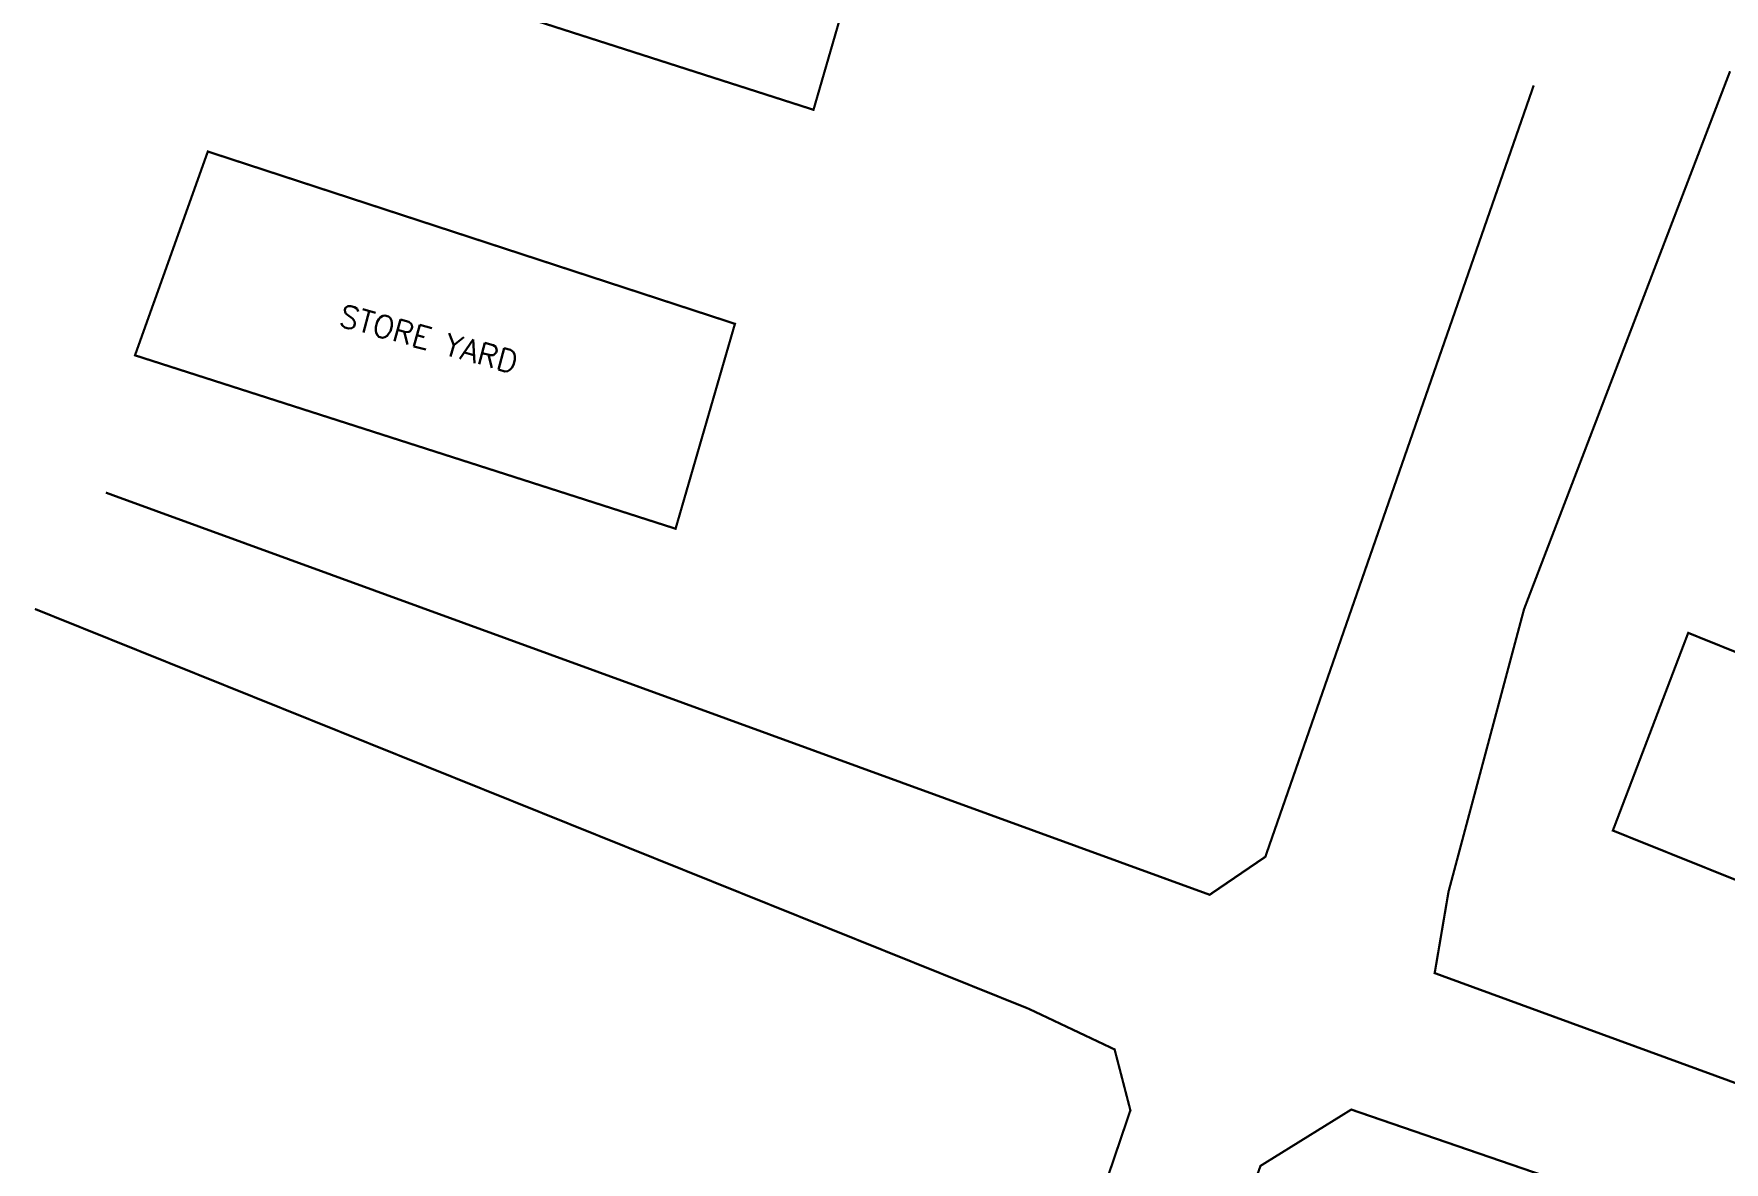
# Model space of a CAD drawing. Header units: inches. Extents: x 350994 to 353538, y 1581369 to 1583842.
# Drawn here: x 351729.5 to 351805.6, y 1583120.2 to 1583171 of the extents above; entities that cross this region are included whole.
import ezdxf
from ezdxf.enums import TextEntityAlignment as Align

# ---------------------------------------------------------------- set-up
doc = ezdxf.new("R2010")
doc.units = ezdxf.units.IN
doc.header["$MEASUREMENT"] = 0
doc.linetypes.add('1', pattern=[0])
doc.linetypes.add('ACAD_ISO02W100', pattern=[15, 12, -3])
for name, color, linetype in [('BOUNDARY', 5, 'Continuous'), ('BULDING', 5, '1'), ("ROAD'S", 1, '1')]:
    doc.layers.add(name, color=color, linetype=linetype)
doc.styles.add('ROMANS', font='ROMANS.shx')

msp = doc.modelspace()

# ---------------------------------------------------------------- linework, layer by layer
at = {"layer": 'BOUNDARY', "lineweight": 5, "const_width": 0.1}
for points, elevation in [([(351743.554, 1583184.578), (351767.272, 1583176.824), (351764.6, 1583167.604), (351740.275, 1583175.406), (351743.554, 1583184.578)], 95.397), ([(351737.347, 1583165.725), (351761.065, 1583157.972), (351758.394, 1583148.751), (351734.069, 1583156.554), (351737.347, 1583165.725)], 96.427), ([(351803.96, 1583144.063), (351800.569, 1583135.168), (351835.1, 1583121.296), (351838.972, 1583129.956), (351803.96, 1583144.063)], 96.094)]:
    msp.add_lwpolyline(points, dxfattribs=dict(at, elevation=elevation))
at = {"layer": "ROAD'S", "linetype": 'ACAD_ISO02W100', "lineweight": 5, "ltscale": 0.2, "const_width": 0.1}
for points, elevation in [([(351775.098, 1583092.94), (351784.713, 1583120.078), (351788.799, 1583122.612), (351828.821, 1583108.858), (351837.118, 1583107.831), (351841.78, 1583108.937), (351849.919, 1583128.358), (351844.388, 1583130.489), (351838.778, 1583116.91), (351836.802, 1583114.7), (351830.56, 1583114.858), (351792.552, 1583128.753), (351793.175, 1583132.418), (351796.573, 1583145.129), (351805.844, 1583169.339)], 93.123), ([(351769.439, 1583094.811), (351778.86, 1583122.578), (351778.149, 1583125.318), (351774.289, 1583127.145), (351729.566, 1583145.14)], 92.821)]:
    msp.add_lwpolyline(points, dxfattribs=dict(at, elevation=elevation))
msp.add_lwpolyline([(351732.756, 1583150.376), (351782.426, 1583132.278), (351784.932, 1583133.986), (351797.008, 1583168.701), (351797.008, 1583168.701)], dxfattribs=at)

# ---------------------------------------------------------------- texts
at = {"layer": 'BULDING', "color": 0, "linetype": 'Continuous', "lineweight": 9, "style": 'ROMANS'}
msp.add_text('STORE YARD', height=1, rotation=344.63767, dxfattribs=at).set_placement((351747.287, 1583157.292, 96.427), align=Align.MIDDLE_CENTER)

doc.saveas('drawing.dxf')
